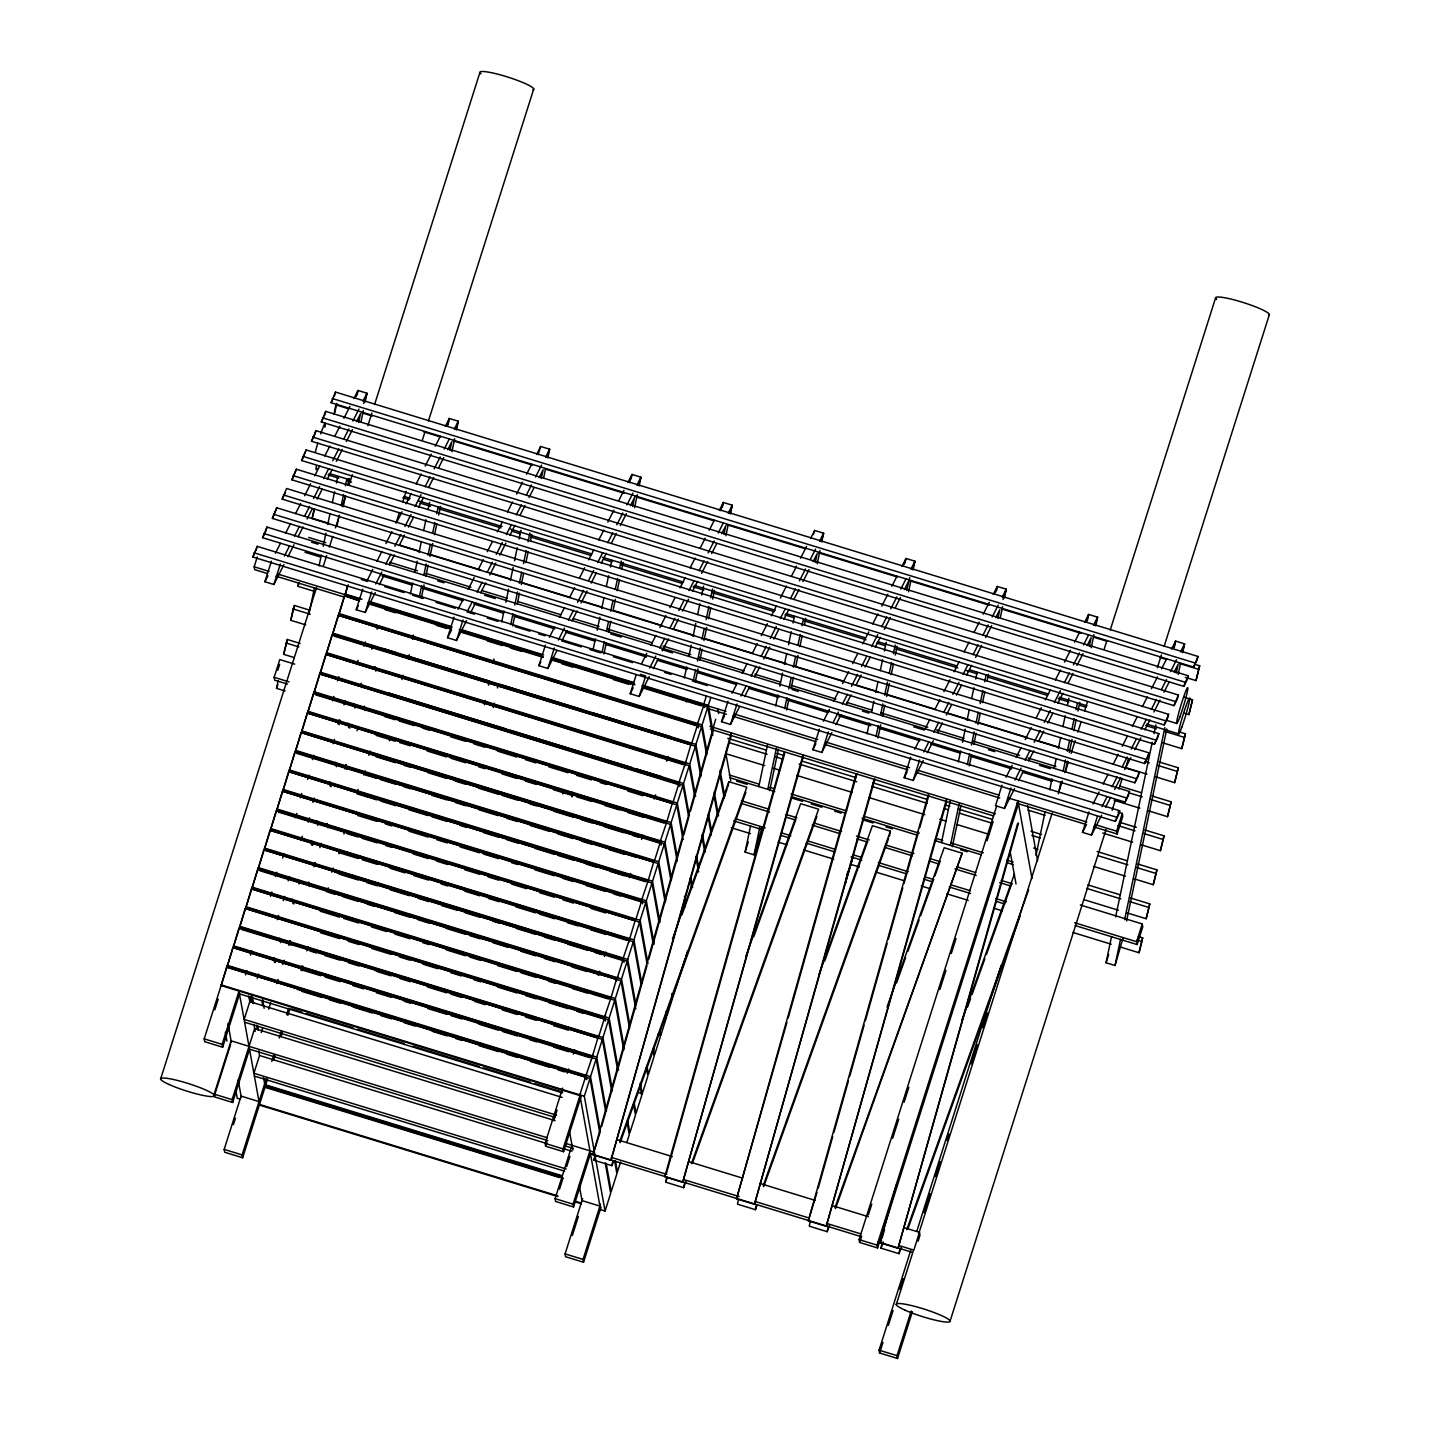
<?xml version="1.0" encoding="UTF-8"?>
<svg xmlns="http://www.w3.org/2000/svg" width="1430" height="1430" viewBox="0 0 1430 1430"><rect width="100%" height="100%" fill="white"/><g stroke="black" fill="none" stroke-linecap="round" stroke-linejoin="round"><path stroke-width="1.5" d="M613.399 1161.482L611.897 1165.682L593.951 1160.177L594.952 1155.047M611.897 1165.682L612.898 1160.552M727.888 786.84L728.889 781.71L746.818 787.197L619.655 1141.676M685.917 1181.394L683.665 1187.687L665.719 1182.181L666.72 1177.051M683.665 1187.687L684.666 1182.556M738.488 1199.055L737.505 1204.185L755.433 1209.691L756.935 1205.49M755.433 1209.691L756.434 1204.543M810.256 1221.059L809.273 1226.189L827.201 1231.695L829.472 1225.403M889.371 836.353L890.372 831.205L872.425 825.7L818.997 974.617M827.201 1231.695L828.202 1226.547M901.24 1247.389L898.987 1253.681L881.041 1248.193L882.024 1243.045M887.011 1007.113L944.193 847.704L962.14 853.21L835.495 1208.618M898.987 1253.681L899.971 1248.551M285.07 690.958L276.544 688.348L278.117 680.787M294.33 657.603L283.658 654.332L287.323 639.496L300.121 643.428M305.734 624.892L290.791 620.316L293.15 608.983L294.437 605.48L309.381 610.056M314.993 591.537L297.905 586.3L298.691 582.51M329.24 523.505L312.151 518.268L314.135 508.812M333.923 414.325L335.907 404.887L348.706 408.819M287.323 639.496L283.658 654.332M294.437 605.48L290.791 620.316M314.636 509.098L312.151 518.268M334.817 412.734L336.783 403.278M309.005 613.917L314.493 587.748M319.051 565.923L321.339 555.001M323.18 546.278L325.915 533.193M327.738 524.452L330.026 513.549M332.314 502.645L334.602 491.723M336.425 483L337.802 476.458M357.107 394.841L358.018 390.479L366.992 393.232L365.151 401.955M337.176 525.025L338.999 516.302M341.287 505.38L343.575 494.476M345.399 485.753L346.775 479.211M358.644 422.476L360.485 413.735L356.445 421.689M343.218 506.685L345.506 495.781M347.794 484.877L349.17 478.335M361.039 421.6L363.327 410.678M410.392 593.915L412.68 583.011M414.95 572.089L417.238 561.186M419.079 552.463L421.35 541.541M423.638 530.637L425.925 519.716M428.214 508.812L429.59 502.27M447.965 425.014L449.342 418.472L458.315 421.224L456.492 429.947M401.991 679.59L402.903 675.228M419.365 596.668L421.636 585.746M423.923 574.842L426.212 563.938M428.035 555.198L430.323 544.294M432.611 533.39L434.899 522.468M436.722 513.745L438.098 507.203M449.985 450.468L451.808 441.745L447.769 449.681M408.497 659.069L409.409 654.708M412.609 639.425L413.52 635.063M421.296 597.972L424.031 584.87M425.872 576.147L428.16 565.243M429.983 556.502L432.718 543.418M434.559 534.695L436.829 523.773M438.67 515.05L440.494 506.327M451.916 451.773L454.651 438.67M484.359 704.829L485.271 700.468M488.47 685.185L489.382 680.823M493.028 663.377L493.94 659.016M501.716 621.907L504.003 611.003M505.827 602.28L508.579 589.178M510.403 580.455L513.138 567.352M514.514 560.81L517.249 547.726M519.09 538.985L520.913 530.262M493.314 707.582L494.244 703.22M497.443 687.937L498.355 683.576M510.689 624.66L512.977 613.756M514.8 605.015L517.535 591.931M519.376 583.208L521.664 572.286M523.487 563.563L526.222 550.478M528.045 541.738L529.887 533.015M541.309 478.46L543.132 469.737L539.11 477.674M512.619 625.965L514.907 615.061M517.195 604.139L519.483 593.236M521.307 584.513L523.595 573.591M525.883 562.687L528.171 551.783M530.441 540.862L531.817 534.32M543.704 477.584L545.527 468.861M547.815 457.94L549.638 449.217L540.665 446.464L536.643 454.418M562.884 793.918L563.795 789.557M593.039 649.899L595.327 638.996M597.15 630.273L599.903 617.17M601.726 608.447L604.014 597.543M606.302 586.622L608.59 575.718M610.413 566.995L611.79 560.435M631.095 478.836L632.006 474.456L640.98 477.209L639.139 485.95M571.857 796.671L572.769 792.309M602.012 652.652L604.3 641.748M606.588 630.845L608.411 622.104M610.699 611.2L612.987 600.296M615.275 589.375L617.563 578.471M619.833 567.549L621.21 561.007M632.632 506.452L634.455 497.729L630.433 505.666M603.961 653.957L606.249 643.053M608.519 632.149L610.807 621.228M615.383 599.402L613.095 610.324L662.269 625.589M617.206 590.679L619.494 579.776M621.782 568.854L623.14 562.312M634.58 507.757L637.315 494.673M667.006 760.832L667.917 756.452L666.469 760.814M684.38 677.909L686.65 666.988M688.938 656.084L691.226 645.18M693.05 636.439L695.802 623.355M697.625 614.632L699.913 603.71M701.737 594.987L703.56 586.264M722.418 506.828L723.33 502.466L732.303 505.219L730.48 513.942M693.353 680.662L695.624 669.74M697.465 661.018L700.2 647.915M702.023 639.192L704.311 628.288M706.134 619.548L708.887 606.463M710.71 597.74L712.533 588.999M723.955 534.462L725.797 525.722L721.757 533.676M695.284 681.967L698.019 668.865M699.86 660.142L702.13 649.22M703.971 640.497L706.706 627.413M708.529 618.672L710.817 607.768M712.658 599.045L714.482 590.304M725.904 535.767L728.192 524.846M761.94 827.791L754.057 854.854L745.084 852.101L750.571 825.914M758.794 786.643L767.481 745.173M775.703 705.902L777.992 694.998M779.815 686.257L782.55 673.173M784.391 664.45L786.679 653.528M788.502 644.805L791.237 631.702M793.06 622.98L794.437 616.437M754.057 854.854L759.991 826.486M767.767 789.396L776.454 747.926M784.677 708.654L786.965 697.733M788.788 689.01L791.076 678.106M793.364 667.184L795.634 656.281M797.922 645.377L800.21 634.455M802.033 625.732L803.41 619.19M815.297 562.455L817.12 553.732L813.098 561.668M769.698 790.701L778.385 749.231M786.607 709.959L788.895 699.038M791.183 688.134L793.471 677.23M795.759 666.308L798.029 655.405M799.871 646.682L802.159 635.76M804.429 624.856L805.805 618.314M817.227 563.76L819.98 550.657M821.803 541.934L823.626 533.211L814.653 530.458L810.631 538.395M867.027 733.894L869.315 722.99M871.603 712.069L873.891 701.165M875.714 692.442L878.002 681.52M880.29 670.616L882.578 659.713M884.401 650.972L886.225 642.249M905.065 562.812L905.994 558.451L914.95 561.203L913.126 569.927M847.668 871.943L845.38 882.846L852.798 857.964M876 736.647L878.288 725.743M880.576 714.821L882.864 703.918M884.687 695.195L887.422 682.092M889.263 673.369L891.534 662.448M893.375 653.725L895.198 645.001M906.62 590.447L909.748 577.613M877.949 737.952L880.683 724.867M882.507 716.126L884.795 705.222M886.618 696.499L889.371 683.397M891.194 674.674L893.482 663.752M895.305 655.029L897.128 646.306M908.568 591.752L910.839 580.848M941.458 842.628L950.128 801.175M958.368 761.886L960.638 750.982M962.479 742.259L965.214 729.157M967.038 720.434L969.326 709.53M971.613 698.609L973.902 687.705M975.725 678.982L977.101 672.422M996.406 590.822L997.318 586.443L1006.291 589.196L1004.45 597.937M950.432 845.38L959.101 803.928M967.323 764.639L969.612 753.735M971.453 745.012L974.188 731.91M976.011 723.187L978.299 712.265M980.122 703.542L982.875 690.458M984.698 681.717L986.074 675.175M997.943 618.439L999.785 609.716L995.745 617.653M952.362 846.685L961.049 805.233M969.272 765.944L971.56 755.04M973.848 744.118L976.118 733.215M977.959 724.492L980.229 713.57M982.517 702.666L984.805 691.763M987.093 680.841L988.47 674.299M1000.339 617.563L1002.627 606.66M1035.981 855.355L1045.115 811.704M1049.692 789.896L1051.979 778.975M1054.267 768.071L1056.091 759.348M1058.379 748.426L1060.649 737.523M1062.937 726.601L1065.225 715.697M1067.513 704.793L1068.889 698.233M1087.265 620.995L1088.641 614.453L1097.614 617.188L1095.791 625.929M1058.665 792.631L1060.953 781.727M1063.223 770.824L1065.511 759.902M1067.352 751.179L1069.622 740.275M1071.91 729.354L1074.198 718.45M1076.021 709.727L1077.398 703.167M1089.285 646.432L1091.108 637.709L1087.086 645.645M1065.171 772.129L1067.459 761.207M1069.283 752.484L1072.017 739.399M1073.859 730.659L1076.129 719.755M1077.97 711.032L1079.793 702.291M1091.215 647.736L1093.968 634.652M1122.908 938.438L1115.025 965.5L1106.051 962.748L1111.539 936.579M1115.65 916.934L1152.223 742.367M1154.046 733.644L1155.869 724.903M1174.262 647.665L1175.639 641.105L1184.612 643.857L1182.771 652.598M1115.025 965.5L1120.512 939.313M1124.623 919.687L1164.842 727.655M1176.264 673.101L1178.088 664.378L1174.066 672.315M1126.572 920.992L1166.791 728.96M1178.213 674.406L1180.483 663.502M1119.797 946.839L1139.013 952.738L1142.677 937.901L1138.405 936.596M1126.929 912.823L1146.145 918.721L1149.792 903.885L1130.576 898.004M1134.044 878.807L1153.259 884.705L1156.924 869.869L1137.708 863.988M1141.176 844.79L1160.391 850.689L1164.038 835.853L1144.822 829.972M1148.29 810.774L1167.506 816.673L1171.17 801.837L1151.954 795.956M1155.422 776.758L1174.638 782.657L1178.284 767.821L1159.069 761.94M1162.536 742.742L1181.752 748.641L1185.416 733.804L1179.017 731.838M1184.612 713.32L1188.884 714.625L1192.531 699.788L1184.004 697.179M1185.327 677.337L1195.998 680.609L1199.663 665.772L1195.391 664.467M1142.677 937.901L1139.013 952.738M1149.792 903.885L1146.145 918.721M1156.924 869.869L1153.259 884.705M1164.038 835.853L1160.391 850.689M1171.17 801.837L1167.506 816.673M1178.284 767.821L1174.638 782.657M1185.416 733.804L1181.752 748.641M1192.531 699.788L1188.884 714.625M1199.663 665.772L1195.998 680.609M252.806 556.985L257.221 546.367L1119.69 810.756L1118.546 814.957L1115.275 821.374L252.806 556.985L255.255 552.177M256.059 550.568L257.221 546.367M262.584 537.698L266.999 527.08L1129.486 791.469L1128.324 795.67L1125.07 802.087L262.584 537.698L265.033 532.889M265.855 531.281L266.999 527.08M272.379 518.411L276.794 507.793L1139.263 772.182L1138.119 776.383L1134.848 782.8L272.379 518.411L276.794 507.793M282.157 499.124L286.572 488.506L1149.059 752.895L1147.897 757.096L1144.626 763.513L282.157 499.124L285.428 492.707M291.935 479.837L296.368 469.219L1158.836 733.608L1157.674 737.808L1154.421 744.226L291.935 479.837L296.368 469.219M301.73 460.549L306.145 449.932L1168.614 714.321L1167.47 718.521L1164.199 724.939L301.73 460.549L306.145 449.932M311.508 441.262L315.923 430.644L1178.409 695.034L1177.248 699.234L1173.994 705.651L311.508 441.262L313.957 436.454M314.779 434.845L315.923 430.644M321.303 421.975L325.718 411.357L1188.187 675.747L1187.043 679.947L1183.772 686.364L321.303 421.975L323.752 417.167M324.556 415.558L325.718 411.357M331.081 402.688L335.496 392.07L1197.983 656.442L1196.821 660.66L1193.567 667.077L331.081 402.688L332.707 399.471M334.352 396.271L335.496 392.07M1115.275 821.374L1119.69 810.756M1125.07 802.087L1129.486 791.469M1134.848 782.8L1139.263 772.182M1144.626 763.513L1149.059 752.895M1154.421 744.226L1158.836 733.608M1164.199 724.939L1168.614 714.321M1173.994 705.651L1178.409 695.034M1183.772 686.364L1188.187 675.747M1193.567 667.077L1197.983 656.442M731.427 734.984L610.932 1160.302L592.985 1154.796L715.661 719.183M599.867 1132.9L592.985 1154.796M601.69 1126.465L647.021 965.518M648.827 959.083L682.664 838.909M683.88 834.62L688.706 817.46M690.529 811.025L712.891 731.624M610.932 1160.302L731.177 733.268M784.409 751.912L664.753 1176.801L682.7 1182.306L803.195 756.988M666.201 1174.209L784.659 753.628M682.7 1182.306L802.963 755.272M874.981 778.975L754.468 1204.292L736.522 1198.805L856.177 773.916M786.929 1022.396L736.522 1198.805M788.145 1018.106L857.035 773.487M754.468 1204.292L874.123 779.422M946.749 800.979L826.236 1226.296L808.29 1220.809L928.553 793.775M816.995 1192.459L808.29 1220.809M818.21 1188.169L832.707 1136.671M833.922 1132.381L848.419 1080.883M849.635 1076.593L864.131 1025.096M865.347 1020.806L887.101 943.55M888.316 939.26L902.813 887.762M904.028 883.454L918.525 831.956M919.74 827.666L928.803 795.473M826.236 1226.296L946.499 799.281M1018.517 822.983L898.004 1248.301L880.058 1242.795L896.378 1184.862M882.131 1238.076L884.544 1229.496M898.004 1248.301L1017.66 823.43M267.481 573.555L254.683 569.641L254.165 566.798L257.293 556.931M283.927 564.635L273.863 584.495L264.89 581.742L271.396 561.221M273.863 584.495L280.369 563.974M356.07 396.628L358.018 390.479L353.979 398.416M287.466 684.094L274.649 680.179L274.149 677.337L279.78 659.57L294.723 664.146M277.778 670.312L279.654 664.378M363.738 403.475L366.992 393.232L362.952 401.169M160.607 1079.06L316.548 587.498M323.305 566.208L326.666 555.573M329.365 547.064L332.743 536.411M335.442 527.902L339.5 515.14M342.199 506.631L345.577 495.996M348.956 485.342L352.316 474.706M367.85 425.765L371.907 413.002M374.606 404.476L479.908 72.519M579.972 1095.577L221.114 985.556L226.619 967.091L589.964 1078.47L599.742 1132.614M586.157 1076.021L227.316 966.019L232.822 947.536L596.149 1058.915L605.551 1110.896M241.277 929.357L597.865 1038.001L592.36 1056.484L233.501 946.481L239.025 927.999L602.352 1039.378L611.754 1091.358M245.209 908.461L604.193 1019.161L598.562 1036.929L239.704 926.926L245.209 908.461L608.554 1019.84L617.563 1069.658M604.765 1017.391L245.906 907.389L251.412 888.906L614.757 1000.285L623.766 1050.103M259.885 870.727L616.473 979.371L610.968 997.854L252.109 887.833L257.615 869.369L620.96 980.748L629.558 1028.402M263.817 849.813L622.801 960.531L617.17 978.299L258.312 868.296L263.817 849.813L627.162 961.21L635.76 1008.847M623.355 958.761L264.514 848.759L270.02 830.276L633.365 941.655L641.176 984.966M278.475 812.097L635.063 920.741L629.558 939.206L270.699 829.203L276.222 810.739L639.55 922.118L646.986 963.266M282.407 791.183L641.391 901.901L635.76 919.669L276.902 809.666L282.407 791.183L645.752 902.562L653.188 943.729M641.963 900.131L283.104 790.129L288.61 771.646L651.955 883.025L658.998 922.01M297.082 753.467L653.671 862.111L648.165 880.576L289.307 770.573L294.812 752.109L658.158 863.488L665.2 902.473M301.015 732.553L659.999 843.271L654.368 861.039L295.51 751.036L301.015 732.553L664.36 843.932L671.01 880.755M660.553 841.484L301.712 731.481L307.218 713.016L670.563 824.395L677.212 861.218M315.673 694.837L672.261 803.463L666.755 821.946L307.897 711.943L313.42 693.461L676.748 804.84L683.022 839.499M319.605 673.923L678.589 784.641L672.958 802.409L314.1 692.406L319.605 673.923L682.95 785.302L688.438 815.618M679.161 782.854L320.302 672.851L325.808 654.386L689.153 765.765L694.64 796.081M334.28 636.189L690.869 744.833L685.363 763.316L326.505 653.313L332.01 634.831L695.355 746.21L700.825 776.544M338.213 615.293L697.197 726.011L691.566 743.779L332.707 633.758L338.213 615.293L701.558 726.672L706.635 754.826M697.769 724.224L338.91 614.221L344.416 595.738L359.359 600.332M345.113 594.683L347.49 586.068M239.507 994.065L222.651 1047.207L204.704 1041.701L204.204 1038.859L348.241 584.799M214.822 1009.812L218.2 999.195M375.25 592.628L365.186 612.487L356.213 609.734L362.719 589.214M222.651 1047.207L222.151 1044.365L238.989 991.24L259.027 1101.601L241.08 1096.095L224.17 1149.398L224.689 1152.24L242.635 1157.746L267.571 1079.096M250.465 955.097L251.805 950.861M275.4 876.465L276.759 872.211M300.354 797.833L301.694 793.578M312.491 759.58L313.831 755.326M337.426 680.93L338.785 676.694M245.585 974.938L246.925 970.684M270.52 896.306L271.879 892.052M282.657 858.054L283.998 853.799M295.474 817.674L296.814 813.42M307.611 779.404L308.952 775.167M332.546 700.772L333.887 696.517M365.186 612.487L371.693 591.966M547.851 1140.604L249.553 1049.173L232.643 1102.476L214.697 1096.971L214.178 1094.129L231.088 1040.825L547.35 1137.78M214.446 1095.559L230.641 1044.49M396.021 523.13L399.399 512.494M402.777 501.841L406.156 491.205M422.351 440.136L425.05 431.628M428.428 420.992L533.73 89.017M251.823 995.28L244.173 1019.411L556.52 1115.15M257.203 978.317L258.544 974.08M288.145 880.808L289.486 876.554M300.926 840.518L302.266 836.282M313.027 802.355L314.368 798.119M337.909 723.92L339.25 719.683M343.951 704.847L345.309 700.593M356.731 664.557L358.09 660.32M251.001 1002.359L252.341 998.122M277.223 919.669L278.564 915.432M283.265 900.596L284.624 896.36M308.147 822.161L309.506 817.906M333.029 743.707L334.388 739.471M339.089 724.635L340.429 720.398M363.971 646.199L365.311 641.963M232.643 1102.476L232.125 1099.634L254.665 1028.563L555.108 1120.655M447.393 424.621L449.342 418.472L445.32 426.408M261.261 1032.514L262.602 1028.259M268.661 1009.133L270.699 1002.752M276.759 983.625L278.099 979.389M282.818 964.499L284.177 960.245M288.896 945.373L290.236 941.119M313.831 866.741L315.19 862.487M319.909 847.615L321.25 843.36M344.844 768.983L346.203 764.728M356.982 730.712L358.34 726.476M233.447 1124.606L235.467 1118.242M455.705 429.429L458.315 421.224L454.293 429.161M242.635 1157.746L242.117 1154.904L266.391 1078.399M271.772 1061.4L273.809 1055.018M279.19 1038.019L281.209 1031.638M286.608 1014.639L288.628 1008.257M300.765 970.005L302.123 965.75M306.842 950.879L308.183 946.624M331.778 872.246L333.136 867.992M343.915 833.994L345.274 829.74M356.731 793.596L358.072 789.36M368.869 755.344L370.209 751.09M273.631 1059.97L274.989 1055.733M281.049 1036.607L282.407 1032.353M287.805 1015.354L289.825 1008.972M301.962 970.72L303.303 966.465M326.898 892.07L328.257 887.833M339.035 853.817L340.376 849.563M363.989 775.185L365.329 770.931M389.389 740.812L390.694 736.718M466.591 620.62L456.51 640.479L447.536 637.726L454.043 617.206M456.51 640.479L463.016 619.959M538.073 454.669L540.665 446.464M547.047 457.421L549.638 449.217L545.617 457.153M556.913 650.614L547.833 668.471L538.878 665.719L545.384 645.216M547.833 668.471L554.357 647.969M629.397 482.679L632.006 474.456L627.967 482.411M638.37 485.414L640.98 477.209L636.94 485.163M572.054 796.814L573.359 792.703M649.238 676.622L639.174 696.481L630.201 693.729L636.064 675.264M639.174 696.481L645.681 675.961L640.3 674.299M720.72 510.671L723.33 502.466L719.308 510.403M729.693 513.424L732.303 505.219L728.263 513.155M581.098 1096.453L563.563 1151.704L545.617 1146.199L545.116 1143.374L562.634 1088.105M567.352 1073.233L568.711 1068.979M573.43 1054.107L574.771 1049.852M598.366 975.475L599.724 971.22M604.443 956.348L605.784 952.094M629.379 877.716L630.737 873.462M641.516 839.446L642.874 835.209M654.332 799.066L655.673 794.812M545.617 1146.199L546.975 1141.962M553.714 1120.709L557.092 1110.073M706.331 696.07L703.828 703.971L704.472 707.51M563.563 1151.704L563.062 1148.88L580.58 1093.61M585.299 1078.738L586.658 1074.484M591.376 1059.612L592.717 1055.358M604.175 1019.233L605.534 1014.978M616.312 980.98L617.671 976.726M628.449 942.71L629.808 938.473M641.266 902.33L642.606 898.094M678.338 785.445L679.697 781.191M684.416 766.319L685.756 762.065M226.619 967.091L585.478 1077.094L579.829 1094.862L600.582 1209.655L605.069 1211.031L584.316 1096.238L589.964 1078.47M600.296 1130.844L590.519 1076.683L596.149 1058.915M606.499 1111.289L596.721 1057.145L602.352 1039.378M612.308 1089.589L602.924 1037.608L608.554 1019.84M618.511 1070.033L609.126 1018.053L614.757 1000.285M624.32 1048.333L615.329 998.515L620.96 980.748M629.736 1024.452L621.514 978.96L627.162 961.21M635.939 1004.915L627.716 959.423L633.365 941.655M641.748 983.197L633.919 939.885L639.55 922.118M647.951 963.659L640.122 920.33L645.752 902.562M654.154 944.104L646.324 900.793L651.955 883.025M659.963 922.404L652.527 881.255L658.158 863.488M665.754 900.686L658.712 861.7L664.36 843.932M671.564 878.985L664.914 842.163L670.563 824.395M677.373 857.267L671.117 822.608L676.748 804.84M683.183 835.567L677.32 803.07L682.95 785.302M689.385 816.012L683.522 783.533L689.153 765.765M695.588 796.474L689.725 763.977L695.355 746.21M701.397 774.756L695.909 744.44L701.558 726.672M707.207 753.056L702.112 724.885L707.761 707.117L643.464 687.419M713.016 731.338L708.315 705.348L710.817 697.447M861.075 1236.628L590.465 1153.67L573.555 1206.974L555.609 1201.468L555.09 1198.644L572 1145.341M559.505 1189.17L562.759 1178.928M566.673 1166.63L569.927 1156.37M739.56 706.599L730.498 724.474L721.524 721.721L728.031 701.201M573.555 1206.974L573.037 1204.149L589.947 1150.846M730.498 724.474L737.004 703.953M601.065 1206.992L583.547 1262.243L565.601 1256.738L565.082 1253.913L582.618 1198.662M572.34 1235.484L578.399 1216.358M583.547 1262.243L583.029 1259.419L600.564 1204.149M813.348 534.552L814.653 530.458M605.069 1211.031L610.699 1193.264L605.212 1162.93M620.584 1162.072L617.456 1171.939L615.508 1161.106M626.787 1142.516L629.289 1134.634L626.948 1121.638M639.264 1092.842L642.267 1093.753L647.897 1075.986L646.324 1067.334M657.872 1034.212L660.857 1035.123L666.505 1017.356L665.719 1013.03M673.262 996.031L678.893 978.263M679.465 976.493L685.095 958.726M685.667 956.956L687.544 951.021M821.034 541.416L823.626 533.211L819.605 541.148M745.084 852.101L748.337 841.841M831.903 732.607L821.821 752.466L812.848 749.713L819.372 729.193M821.821 752.466L828.327 731.946M904.028 564.6L905.994 558.451L901.955 566.387M912.358 569.408L914.95 561.203L910.928 569.14M923.226 760.599L913.162 780.458L904.189 777.706L910.696 757.203M913.162 780.458L919.669 759.938M995.369 592.61L997.318 586.443L993.278 594.397M1003.038 599.456L1006.291 589.196L1002.251 597.132M1002.019 785.195L995.512 805.716L1004.486 808.451L1014.549 788.609M1018.464 803.767L877.573 1247.961L859.627 1242.456L859.108 1239.631L996.638 806.055M859.627 1242.456L861.647 1236.092M868.385 1214.839L871.764 1204.203M892.66 1138.316L898.719 1119.189M904.118 1102.19L908.837 1087.318M939.85 989.542L945.927 970.416M951.308 953.417L956.027 938.545M987.04 840.769L993.117 821.642M1004.486 808.451L1010.992 787.948M877.573 1247.961L877.055 1245.119L1017.963 800.943L1031.977 878.503M1086.693 620.602L1088.641 614.453L1084.619 622.39M1095.005 625.411L1097.614 617.188L1093.592 625.142M912.376 1311.739L897.54 1358.5L879.593 1352.995L879.075 1350.17L910.767 1250.285M916.844 1231.141L1001.107 965.482M879.593 1352.995L882.971 1342.377M888.352 1325.378L893.071 1310.488M899.827 1289.234L903.188 1278.617M924.084 1212.729L930.161 1193.603M935.56 1176.604L940.279 1161.714M947.017 1140.461L949.037 1134.097M971.292 1063.956L977.351 1044.83M982.75 1027.83L987.469 1012.958M896.27 1304.571L913.144 1251.357M918.543 1234.34L1052.194 813.009M1058.272 793.847L1062.329 781.084M1065.028 772.575L1068.407 761.922M1071.106 753.413L1075.146 740.651M1077.845 732.142L1081.223 721.506M1084.601 710.853L1087.301 702.345M1104.175 649.149L1106.874 640.64M1110.252 629.986L1215.554 298.03M904.564 1227.78L919.472 1232.356L913.842 1250.124L898.916 1245.548M918.114 1241.115L919.99 1235.198L919.472 1232.356M897.54 1358.5L897.021 1355.658L911.178 1311.042M1101.547 815.279L1091.483 835.12L1082.51 832.367L1089.017 811.865M1091.483 835.12L1097.328 816.655M950.092 1321.07L1106.034 829.507M1112.111 810.345L1115.471 799.71M1118.85 789.074L1122.228 778.438M1125.607 767.785L1128.306 759.276M1157.335 667.774L1161.375 655.012M1164.074 646.503L1269.393 314.529M1173.673 647.272L1175.639 641.105L1171.599 649.059M1093.682 826.826L1117.152 834.03L1116.651 831.188L1122.282 813.42L1118.01 812.115M1117.152 834.03L1122.8 816.262L1122.282 813.42M1182.002 652.062L1184.612 643.857L1180.572 651.812M1106.051 962.748L1108.661 954.543M1075.217 925.585L1137.136 944.569L1136.618 941.727L1142.248 923.959L1080.347 904.976M1137.136 944.569L1142.767 926.801L1142.248 923.959M672.457 939.01L728.889 781.71M593.951 1160.177L595.452 1155.994M681.985 914.789L727.137 788.931M620.173 1142.606L745.834 792.345M745.727 956.813L800.657 803.714L818.604 809.201L691.441 1163.68M665.719 1182.181L667.238 1177.998M753.753 936.793L795.902 819.336M692.692 1162.519L816.852 816.441M824.77 960.888L867.67 841.323M763.209 1185.667L890.372 831.205M763.709 1186.614L888.62 838.445M896.556 982.893L905.583 957.725M907.836 951.433L919.115 919.955M920.634 915.772L933.415 880.111M934.916 875.911L940.189 861.235M834.977 1207.671L962.14 853.21M961.782 1020.716L1014.46 873.909M881.041 1248.193L883.293 1241.901M967.574 1006.988L970.577 998.587M972.078 994.404L984.877 958.744M986.378 954.543L1011.957 883.24M906.745 1229.675L1028.635 889.889M908.014 1228.513L1020.126 916.004M297.905 586.3L299.192 582.814M276.544 688.348L277.813 684.845M275.418 553.285L280.459 543.346M285.5 533.426L290.522 523.505M295.563 513.567L300.604 503.646M304.626 495.709L310.668 483.787M314.707 475.85L319.73 465.93M324.771 455.991L329.812 446.071M334.852 436.132L339.875 426.212M343.915 418.275L349.957 406.352M264.89 581.742L267.911 575.79M284.391 556.038L289.432 546.099M294.473 536.178L299.496 526.24M304.536 516.319L309.577 506.399M313.599 498.444L319.641 486.54M323.681 478.603L328.703 468.665M332.743 460.728L338.785 448.823M343.826 438.885L348.849 428.964M352.888 421.028L358.93 409.105M287.948 556.699L294.008 544.776M298.03 536.84L303.071 526.901M307.093 518.965L312.133 509.044M317.174 499.106L322.197 489.185M327.238 479.265L332.278 469.326M336.3 461.39L342.342 449.485M346.382 441.53L352.423 429.626M366.741 581.277L372.801 569.355M376.823 561.418L381.864 551.497M385.886 543.561L391.927 531.638M396.968 521.718L402.009 511.779M406.031 503.843L411.071 493.922M416.112 483.983L421.135 474.063M425.175 466.126L431.217 454.204M435.238 446.267L440.279 436.347M356.213 609.734L358.233 605.766M375.715 584.03L381.756 572.107M385.796 564.171L390.837 554.25M394.859 546.296L400.901 534.391M404.922 526.454L410.982 514.532M415.004 506.595L421.046 494.691M425.068 486.736L430.108 476.816M434.148 468.879L440.19 456.957M444.212 449.02L449.252 439.082M379.29 584.691L384.312 574.753M389.353 564.832L394.394 554.912M399.435 544.973L404.458 535.052M408.497 527.116L413.538 517.177M418.561 507.257L423.602 497.336M428.643 487.398L433.683 477.477M438.706 467.556L443.747 457.618M458.083 609.269L463.106 599.349M468.146 589.41L474.188 577.505M478.228 569.569L483.251 559.63M487.29 551.694L492.331 541.773M497.354 531.835L502.395 521.914M507.435 511.994L512.476 502.055M516.498 494.119L522.54 482.214M526.562 474.26L531.602 464.339M447.536 637.726L451.576 629.79M467.056 612.022L472.079 602.101M477.12 592.163L482.16 582.242M487.201 572.322L492.224 562.383M496.264 554.447L502.305 542.524M506.327 534.588L511.368 524.667M516.409 514.728L521.432 504.808M526.472 494.887L531.513 484.949M535.535 477.012L541.577 465.108M470.613 612.683L475.654 602.763M480.695 592.824L485.717 582.904M489.757 574.967L495.799 563.045M499.821 555.108L505.863 543.203M509.902 535.249L514.925 525.328M519.966 515.39L525.007 505.469M529.029 497.533L534.069 487.594M549.406 637.262L554.447 627.341M559.488 617.42L564.51 607.482M569.551 597.561L574.592 587.641M579.633 577.702L584.655 567.782M588.695 559.845L593.718 549.907M598.759 539.986L603.8 530.047M607.822 522.111L613.863 510.206M618.904 500.268L623.945 490.347M538.878 665.719L540.88 661.75M558.379 640.014L564.421 628.11M568.443 620.173L573.484 610.235M577.523 602.298L583.565 590.375M588.588 580.455L593.629 570.534M597.669 562.58L602.691 552.659M607.732 542.739L612.773 532.8M616.795 524.864L622.837 512.959M626.876 505.005L632.918 493.1M561.936 640.676L566.977 630.755M572.018 620.835L577.059 610.896M581.081 602.96L587.122 591.037M591.144 583.1L596.185 573.18M601.226 563.241L606.266 553.321M611.289 543.4L616.33 533.462M620.37 525.525L626.412 513.62M641.748 663.288L646.771 653.349M650.811 645.413L655.852 635.492M659.874 627.538L665.915 615.633M669.937 607.696L674.978 597.758M680.019 587.837L685.059 577.899M690.082 567.978L695.123 558.058M700.164 548.119L705.205 538.198M709.226 530.262L714.267 520.323M630.201 693.729L633.222 687.759M649.703 668.007L655.744 656.102M659.784 648.165L664.807 638.227M669.848 628.306L674.889 618.386M678.91 610.431L683.951 600.511M688.992 590.59L694.033 580.651M699.056 570.731L704.096 560.81M708.118 552.856L714.178 540.951M718.2 533.015L723.24 523.076M653.278 668.668L658.3 658.747M662.34 650.811L668.382 638.888M673.423 628.968L678.446 619.047M682.485 611.093L688.527 599.188M692.549 591.251L697.59 581.313M701.612 573.376L707.653 561.472M711.693 553.517L716.734 543.597M732.071 693.264L737.094 683.326M742.134 673.405L747.175 663.484M752.216 653.546L757.239 643.625M761.278 635.689L767.32 623.766M771.342 615.83L776.383 605.909M780.405 597.955L786.446 586.05M791.487 576.129L796.528 566.191M800.55 558.254L806.592 546.332M721.524 721.721L724.545 715.769M741.044 696.017L746.067 686.078M751.108 676.158L756.148 666.237M761.189 656.299L766.212 646.378M770.252 638.441L776.293 626.519M780.315 618.582L785.356 608.662M790.397 598.723L795.42 588.803M799.459 580.848L805.501 568.943M810.542 559.023L815.565 549.084M744.601 696.678L749.642 686.74M754.665 676.819L759.705 666.898M763.745 658.944L769.787 647.039M773.809 639.103L778.85 629.164M783.89 619.244L788.913 609.323M793.954 599.385L798.995 589.464M803.017 581.527L809.058 569.605M823.394 721.256L829.436 709.351M833.458 701.397L838.498 691.476M842.538 683.54L848.58 671.617M852.602 663.681L857.643 653.76M862.683 643.822L868.725 631.917M872.747 623.981L877.788 614.042M881.81 606.106L887.851 594.183M891.891 586.246L896.914 576.326M812.848 749.713L815.887 743.761M833.368 722.025L838.409 712.086M842.431 704.15L847.472 694.229M851.494 686.293L857.553 674.37M861.575 666.434L866.616 656.495M871.639 646.575L877.698 634.67M881.72 626.715L886.761 616.795M890.783 608.858L896.825 596.936M900.864 588.999L905.887 579.078M835.924 724.67L840.965 714.75M846.006 704.811L851.029 694.891M856.07 684.97L861.11 675.032M865.132 667.095L870.173 657.157M875.214 647.236L880.254 637.315M884.276 629.361L890.318 617.456M895.359 607.536L900.4 597.597M904.421 589.661L908.443 581.724M914.717 749.249L919.758 739.328M924.799 729.407L929.822 719.469M934.863 709.548L939.903 699.61M943.925 691.673L949.967 679.768M954.007 671.814L959.047 661.893M964.07 651.973L969.111 642.034M974.152 632.114L979.192 622.193M983.214 614.239L989.256 602.334M904.189 777.706L907.21 771.753M923.691 752.001L928.731 742.081M933.772 732.142L938.795 722.222M943.836 712.301L948.877 702.362M952.898 694.426L958.94 682.521M962.98 674.567L968.003 664.646M973.044 654.726L978.084 644.787M983.125 634.866L988.148 624.946M992.188 616.991L998.229 605.087M927.266 752.663L933.307 740.758M937.329 732.803L942.37 722.883M946.392 714.946L951.433 705.008M956.473 695.087L961.496 685.167M966.537 675.228L971.578 665.308M975.6 657.371L981.641 645.448M985.681 637.512L991.723 625.607M1006.059 777.259L1012.1 765.336M1016.122 757.4L1021.163 747.461M1025.185 739.525L1031.227 727.62M1036.267 717.681L1041.308 707.761M1045.33 699.824L1050.371 689.886M1055.412 679.965L1060.434 670.044M1064.474 662.09L1070.516 650.185M1074.538 642.249L1079.579 632.31M1015.014 779.994L1021.074 768.089M1025.096 760.152L1030.136 750.214M1034.158 742.277L1040.2 730.373M1044.24 722.418L1050.281 710.513M1054.303 702.577L1060.345 690.654M1064.385 682.718L1069.408 672.779M1073.447 664.843L1079.489 652.938M1083.511 644.984L1088.552 635.063M1018.589 780.655L1023.63 770.734M1028.653 760.814L1033.693 750.875M1038.734 740.955L1043.775 731.034M1047.797 723.08L1052.838 713.159M1057.86 703.238L1062.901 693.3M1067.942 683.379L1072.983 673.441M1077.005 665.504L1083.046 653.599M1093.038 803.91L1099.08 792.005M1103.12 784.069L1108.143 774.13M1113.184 764.21L1118.224 754.289M1122.246 746.335L1127.287 736.414M1132.328 726.494L1137.351 716.555M1142.391 706.635L1147.432 696.696M1151.454 688.76L1157.496 676.855M1161.535 668.9L1166.576 658.98M1082.51 832.367L1086.532 824.431M1102.012 806.663L1107.052 796.742M1112.075 786.804L1117.116 776.883M1122.157 766.963L1127.197 757.024M1131.219 749.088L1136.26 739.167M1141.301 729.229L1146.324 719.308M1151.365 709.387L1156.405 699.449M1161.446 689.528L1166.469 679.607M1170.509 671.653L1176.55 659.748M1105.569 807.324L1110.61 797.404M1114.649 789.467L1120.691 777.545M1124.713 769.608L1130.755 757.686M1134.777 749.749L1140.836 737.844M1144.858 729.89L1149.899 719.969M1153.921 712.033L1159.962 700.11M1164.002 692.174L1169.025 682.253M880.058 1242.795L881.524 1240.221M332.243 398.487L1194.711 662.876M361.522 412.734L372.193 416.005M423.423 431.717L440.512 436.954M453.31 440.869L532.3 465.09M545.116 469.022L624.106 493.225M634.777 496.496L713.767 520.717M726.583 524.649L805.573 548.852M818.371 552.784L897.361 577.005M910.177 580.92L989.167 605.14M1001.965 609.073L1080.955 633.275M1093.771 637.208L1106.588 641.123M1159.945 657.496L1166.362 659.462M1179.16 663.377L1198.376 669.276M322.447 417.775L1184.934 682.164M312.669 437.062L1175.138 701.451M1166.237 720.255L1176.908 723.526M302.892 456.349L1165.361 720.738M329.132 473.473L350.475 480.015M403.85 496.389L410.249 498.337M418.793 500.965L502.055 526.49M510.582 529.1L591.716 553.964M602.388 557.235L683.504 582.117M694.194 585.388L775.31 610.252M785.982 613.524L864.971 637.744M877.788 641.659L956.777 665.88M969.576 669.812L1048.565 694.015M1059.237 697.286L1086.997 705.794M1146.771 724.116L1178.803 733.93M328.06 474.885L338.731 478.156M347.276 480.766L351.548 482.071M402.777 497.783L409.177 499.749M419.848 503.02L430.537 506.292M439.064 508.901L500.983 527.885M511.654 531.156L520.198 533.783M530.87 537.054L590.644 555.376M603.46 559.291L611.986 561.919M620.531 564.528L682.45 583.512M693.121 586.783L703.792 590.054M712.337 592.681L774.238 611.647M784.909 614.918L793.453 617.546M804.125 620.817L866.044 639.8M876.715 643.071L885.259 645.681M895.931 648.952L957.832 667.935M966.376 670.545L977.048 673.816M987.719 677.087L1047.493 695.427M1058.182 698.698L1068.854 701.969M1079.525 705.24L1085.924 707.207M1145.698 725.528L1156.37 728.8M1164.914 731.409L1184.129 737.308M293.096 475.636L1155.583 740.025M283.319 494.923L1145.788 759.312M1144.983 761.493L1149.255 762.816M1157.8 765.425L1177.015 771.324M399.685 545.098L418.901 550.997M429.572 554.268L480.802 569.962M489.346 572.59L510.689 579.132M521.378 582.403L570.463 597.454M581.152 600.725L602.495 607.267M672.94 628.86L694.301 635.403M704.972 638.674L751.93 653.081M764.746 657.014L786.089 663.556M794.633 666.166L843.736 681.216M856.534 685.149L877.895 691.691M886.421 694.301L935.524 709.351M948.34 713.284L969.683 719.826M978.227 722.454L1027.33 737.505M1038.001 740.776L1059.344 747.318M1067.888 749.928L1072.16 751.25M1125.535 767.606L1146.878 774.148M273.523 514.21L1136.01 778.599M308.683 537.448L325.772 542.685M389.818 562.312L417.56 570.82M426.104 573.448L470.935 587.194M481.606 590.465L507.239 598.312M517.91 601.583L560.596 614.668M573.412 618.6L599.027 626.447M607.571 629.075L652.402 642.821M663.073 646.092L690.833 654.6M699.359 657.21L744.19 670.956M754.879 674.227L780.494 682.074M791.165 685.345L835.996 699.091M846.667 702.362L872.282 710.227M880.826 712.837L927.802 727.244M936.328 729.854L964.088 738.363M972.632 740.972L1019.59 755.38M1028.134 757.989L1055.894 766.498M1119.922 786.143L1141.283 792.685M311.669 542.256L318.086 544.222M437.634 580.866L444.033 582.832M484.591 595.255L495.281 598.526M610.556 633.865L621.228 637.137M661.786 649.577L672.457 652.849M792.023 689.492L798.423 691.459M862.469 711.103L868.868 713.052M913.699 726.798L924.37 730.069M988.416 749.713L994.833 751.662M1039.664 765.408L1050.335 768.679M1129.325 792.899L1142.123 796.832M1150.667 799.442L1169.883 805.34M263.746 533.497L1126.214 797.886M305.037 552.284L319.98 556.86M381.882 575.843L411.769 585.013M422.44 588.284L463.016 600.707M473.688 603.978L503.575 613.148M514.246 616.419L554.804 628.843M565.476 632.131L595.363 641.284M606.052 644.555L646.61 656.996M657.282 660.267L687.169 669.419M697.84 672.69L736.271 684.47M749.088 688.402L778.975 697.572M787.501 700.182L828.059 712.623M838.749 715.894L870.763 725.707M879.307 728.317L919.865 740.758M930.537 744.029L960.424 753.199M971.095 756.47L1011.671 768.893M1022.343 772.164L1052.23 781.334M1114.131 800.317L1139.764 808.165M361.29 579.472L367.707 581.438M384.795 586.675L404.011 592.574M412.555 595.184L423.244 598.455M436.061 602.388L455.276 608.286M468.093 612.219L474.51 614.185M487.326 618.1L497.998 621.389M515.086 626.626L530.047 631.202M538.592 633.83L544.991 635.796M562.079 641.033L581.313 646.914M589.857 649.542L600.529 652.813M613.345 656.745L632.578 662.626M664.61 672.457L671.028 674.424M692.388 680.966L707.332 685.56M253.968 552.784L1116.437 817.174M1121.352 822.768L1136.296 827.344M1117.92 825.611L1135.009 830.848M1143.553 833.458L1162.751 839.356M344.97 593.968L362.058 599.206M370.602 601.833L451.773 626.715M460.317 629.325L543.632 654.869M552.177 657.478L633.347 682.36M644.018 685.631L708.315 705.348M254.165 566.798L269.108 571.374M277.652 574.002L360.056 599.259M368.6 601.887L451.916 627.413M459.119 629.629L542.363 655.154M552.302 658.193L634.169 683.29M642.016 685.685L725.975 711.425M734.502 714.053L817.763 739.56M826.308 742.188L909.569 767.713M918.096 770.323L999.23 795.187M1007.989 797.886L1086.764 822.018M1095.291 824.645L1116.651 831.188M367.903 602.942L451.219 628.485M459.763 631.113L543.06 656.638M551.605 659.266L634.92 684.791M359.502 601.029L344.416 595.738M370.173 604.318L449.199 628.539M459.888 631.81L543.186 657.353M551.73 659.963L630.773 684.201M643.589 688.116L701.254 705.812M276.026 576.183L344.344 597.114M384.902 609.555L395.574 612.827M436.15 625.268L446.821 628.539M487.38 640.962L502.323 645.556M510.868 648.165L521.539 651.437M562.097 663.877L572.769 667.149M613.327 679.572L628.271 684.166M707.26 708.368L726.476 714.267M732.893 716.233L816.137 741.741M824.681 744.369L907.943 769.894M916.487 772.504L999.749 798.029M1016.819 803.267L1085.138 824.198M1028.027 810.113L1045.098 815.35M1102.745 833.011L1132.631 842.181M709.888 726.315L995.28 813.795M338.785 613.506L702.112 724.885M710.388 729.139L993.671 815.976M727.816 738.327L766.248 750.106M776.919 753.378L783.318 755.344M802.534 761.243L855.909 777.598M872.979 782.836L926.354 799.191M945.57 805.09L949.842 806.395M958.386 809.005L992.545 819.479M1030.958 831.259L1041.63 834.53M1097.15 851.547L1127.037 860.717M293.15 608.983L310.239 614.203M728.674 742.474L767.088 754.254M775.632 756.881L782.031 758.847M799.12 764.067L856.749 781.745M871.692 786.321L927.212 803.338M944.283 808.576L948.555 809.88M959.226 813.152L991.258 822.965M1031.817 835.406L1040.361 838.016M1097.99 855.694L1127.877 864.864M1136.421 867.474L1155.637 873.355M332.582 633.061L695.909 744.44M382.579 648.451L395.395 652.384M408.194 656.299L489.328 681.181M500 684.452L581.116 709.316M591.806 712.587L670.777 736.808M726.297 753.825L764.71 765.604M773.255 768.214L779.672 770.18M796.742 775.418L852.244 792.435M869.333 797.654L924.835 814.671M939.778 819.265L946.177 821.213M956.849 824.502L988.881 834.316M1033.711 848.062L1037.983 849.366M1093.485 866.383L1125.499 876.197M729.229 774.971L759.115 784.123M769.787 787.394L774.059 788.699M791.148 793.936L846.649 810.953M863.72 816.19L919.24 833.207M936.31 838.445L942.71 840.411M951.254 843.021L983.286 852.834M1006.756 860.038L1013.173 862.004M1087.89 884.902L1119.905 894.715M326.38 652.598L689.725 763.977M730.033 777.777L774.774 791.487M791.809 796.725L845.058 813.044M862.093 818.264L917.47 835.245M934.505 840.465L981.373 854.818M1006.917 862.665L1013.316 864.614M286.036 643L298.852 646.914M682.664 764.442L325.808 654.386M736.486 781.066L747.157 784.355M791.988 798.083L802.659 801.354M811.203 803.982L821.875 807.253M834.691 811.185L841.09 813.134M862.451 819.694L873.122 822.965M885.921 826.88L892.338 828.846M960.638 849.795L967.055 851.744M1086.603 888.405L1120.763 898.862M1129.289 901.49L1148.505 907.371M1084.226 899.738L1118.385 910.213M741.437 800.782L769.125 809.255M786.16 814.492L796.814 817.746M813.867 822.965L841.555 831.456M856.463 836.032L869.243 839.946M886.278 845.166L913.967 853.656M931.002 858.876L939.528 861.486M956.563 866.723L975.725 872.586M1001.286 880.433L1011.94 883.686M388.656 692.942L506.077 728.943M510.331 730.247L632.024 767.553M636.296 768.857L661.911 776.722M320.177 672.154L683.522 783.533M741.956 803.606L769.644 812.097M786.679 817.317L795.205 819.926M812.24 825.146L839.928 833.636M856.963 838.874L867.617 842.127M884.652 847.347L912.34 855.837M929.393 861.057L937.901 863.684M954.936 868.904L976.243 875.428M999.677 882.614L1010.313 885.867M1137.118 940.082L1141.39 941.387M274.149 677.337L289.092 681.913M735.27 818.693L765.157 827.863M782.228 833.1L790.772 835.71M807.843 840.947L835.603 849.456M852.691 854.693L861.218 857.303M878.306 862.54L908.193 871.71M925.264 876.948L933.808 879.557M950.879 884.795L970.094 890.675M995.709 898.541L1006.398 901.812M1074.699 922.743L1136.618 941.727M313.974 691.691L677.32 803.07M733.644 820.874L763.531 830.044M780.601 835.281L789.146 837.891M806.234 843.128L833.976 851.637M851.065 856.874L861.736 860.145M878.807 865.382L906.566 873.891M923.637 879.128L932.181 881.738M949.27 886.975L970.613 893.518M996.227 901.365L1004.772 903.992M382.811 713.999L656.227 797.815M384.384 716.43L395.055 719.701M399.328 721.006L414.289 725.6M422.833 728.21L429.232 730.176M450.593 736.736L465.554 741.312M474.099 743.94L484.77 747.211M497.586 751.125L516.82 757.024M525.364 759.652L536.036 762.923M548.852 766.855L568.085 772.736M576.63 775.364L591.573 779.94M600.117 782.568L606.534 784.534M627.895 791.076L642.839 795.652M731.266 827.738L750.464 833.619M778.224 842.127L786.768 844.755M803.839 849.992L833.726 859.144M850.814 864.381L859.341 867.009M876.429 872.229L904.171 880.737M921.26 885.974L929.804 888.602M946.875 893.839L968.217 900.382M993.85 908.229L1002.376 910.856M1072.84 932.449L1111.253 944.229M307.772 711.228L671.117 822.608M376.483 732.839L649.899 816.655M376.608 733.536L650.024 817.352M664.056 823.072L307.218 713.016M376.036 735.324L395.27 741.205M399.542 742.528L410.213 745.799M427.302 751.036L446.535 756.935M450.808 758.24L465.751 762.816M478.567 766.748L484.985 768.714M502.073 773.952L517.017 778.528M525.561 781.155L536.25 784.427M553.339 789.664L572.554 795.563M576.826 796.868L591.788 801.461M604.604 805.376L619.548 809.97M628.092 812.58L643.053 817.174M301.569 730.784L664.914 842.163M370.281 752.377L643.697 836.193M370.406 753.092L643.822 836.908M371.854 754.808L640.998 837.319M376.251 756.827L395.467 762.726M404.011 765.336L410.428 767.302M427.516 772.54L446.732 778.438M455.276 781.048L465.966 784.337M478.782 788.252L497.998 794.15M502.27 795.455L517.231 800.049M530.047 803.982L536.447 805.93M553.535 811.168L572.769 817.066M581.313 819.694L591.984 822.965M604.801 826.898L624.034 832.778M632.578 835.406L638.978 837.372M295.384 750.321L658.712 861.7M364.203 772.629L637.619 856.445M363.506 773.702L636.922 857.517M365.776 775.06L376.465 778.331M380.738 779.654L395.681 784.23M404.225 786.858L410.642 788.806M432.003 795.366L446.947 799.942M455.491 802.57L466.18 805.841M478.996 809.773L498.212 815.654M506.756 818.282L517.446 821.553M530.262 825.485L549.477 831.366M558.022 833.994L572.983 838.57M581.527 841.198L592.199 844.469M609.287 849.706L624.249 854.3M289.182 769.858L652.527 881.255M358.001 792.184L631.417 875.982M357.321 793.239L630.719 877.055M645.466 881.702L288.61 771.646M357.446 793.954L376.662 799.853M380.934 801.158L395.896 805.734M408.712 809.666L427.928 815.565M432.2 816.87L447.161 821.446M459.977 825.378L466.377 827.344M483.465 832.582L498.426 837.176M506.971 839.785L517.642 843.057M534.731 848.294L553.964 854.193M558.236 855.498L573.18 860.091M585.996 864.024L596.685 867.295M609.502 871.21L624.445 875.803M282.979 789.414L646.324 900.793M351.798 811.722L625.214 895.538M357.643 815.457L376.877 821.356M385.421 823.966L391.82 825.932M408.909 831.17L428.142 837.068M436.686 839.696L447.358 842.967M460.174 846.9L479.408 852.78M483.68 854.085L498.623 858.679M511.44 862.612L517.857 864.578M534.945 869.815L554.161 875.696M562.705 878.324L573.394 881.595M586.211 885.528L605.426 891.408M613.971 894.036L620.388 896.002M276.776 808.951L640.122 920.33M345.613 831.259L619.029 915.075M347.186 833.69L357.858 836.961M362.13 838.284L377.091 842.86M385.635 845.488L392.034 847.454M413.395 853.996L428.356 858.572M436.901 861.2L447.572 864.471M464.661 869.708L479.622 874.284M488.166 876.912L498.838 880.183M511.654 884.115L526.615 888.691M539.432 892.624L554.375 897.218M562.92 899.827L573.591 903.099M590.679 908.336L605.641 912.93M270.574 828.506L633.919 939.885M339.285 850.099L612.683 933.915M339.411 850.814L612.827 934.63M626.858 940.332L270.02 830.276M338.839 852.584L358.072 858.483M362.344 859.788L377.288 864.364M390.104 868.296L405.065 872.89M413.61 875.5L428.553 880.094M441.37 884.008L447.787 885.974M464.875 891.212L479.819 895.806M488.363 898.415L499.052 901.687M516.141 906.942L535.356 912.823M539.628 914.128L554.59 918.721M567.406 922.654L578.077 925.925M590.894 929.858L605.855 934.433M264.371 848.044L627.716 959.423M333.083 869.637L606.499 953.452M333.208 870.352L606.624 954.168M334.656 872.068L603.8 954.579M339.053 874.088L358.269 879.986M366.813 882.614L377.502 885.885M390.319 889.818L409.534 895.698M418.078 898.326L428.768 901.597M441.584 905.53L456.528 910.106M465.072 912.733L480.033 917.309M492.85 921.242L499.249 923.208M516.337 928.445L535.571 934.326M544.115 936.954L554.786 940.225M567.603 944.158L586.836 950.056M595.38 952.666L601.78 954.632M258.187 867.581L621.514 978.96M327.005 889.889L600.421 973.705M326.308 890.962L599.724 974.777M328.578 892.32L334.995 894.286M343.54 896.914L358.483 901.49M367.027 904.118L373.445 906.084M394.805 912.626L409.749 917.202M418.293 919.83L428.982 923.101M446.071 928.338L465.286 934.237M469.558 935.542L480.23 938.813M493.046 942.745L508.007 947.339M520.824 951.254L535.767 955.848M544.312 958.458L555.001 961.729M572.089 966.984L587.033 971.56M251.984 887.136L615.329 998.515M320.803 909.444L594.219 993.26M608.268 998.962L251.412 888.906M320.249 911.214L339.464 917.113M343.736 918.418L358.698 923.011M371.514 926.926L386.457 931.52M395.002 934.13L409.963 938.723M422.78 942.656L429.179 944.604M446.267 949.86L465.501 955.74M469.773 957.045L480.444 960.334M497.533 965.572L516.766 971.453M521.038 972.775L535.982 977.351M548.798 981.284L555.215 983.25M572.304 988.488L587.247 993.063M245.781 906.674L609.126 1018.053M314.6 928.982L588.016 1012.798M320.445 932.735L339.679 938.616M348.223 941.244L358.894 944.515M371.711 948.448L390.944 954.328M399.488 956.956L410.16 960.227M422.976 964.16L437.938 968.736M450.754 972.668L461.425 975.939M474.242 979.872L480.659 981.838M497.747 987.075L516.963 992.974M525.507 995.584L536.196 998.855M549.013 1002.788L568.228 1008.686M576.773 1011.296L583.19 1013.262M239.579 926.229L602.924 1037.608M308.272 947.822L581.688 1031.638M308.415 948.537L581.813 1032.335M309.988 950.968L316.387 952.934M324.932 955.544L339.893 960.12M348.437 962.748L359.109 966.019M376.197 971.256L391.159 975.85M399.685 978.46L410.374 981.731M427.463 986.968L446.678 992.867M450.951 994.172L461.64 997.461M474.456 1001.375L485.127 1004.646M502.216 1009.902L517.177 1014.478M525.722 1017.088L536.393 1020.377M553.481 1025.614L568.443 1030.19M233.376 945.766L596.721 1057.145M302.088 967.359L575.486 1051.175M302.213 968.074L575.629 1051.89M589.661 1057.61L232.822 947.536M301.641 969.844L320.874 975.743M325.146 977.048L340.09 981.641M352.906 985.574L363.595 988.845M376.412 992.778L391.355 997.354M404.172 1001.286L410.589 1003.252M427.677 1008.49L446.893 1014.371M451.165 1015.693L461.854 1018.964M478.943 1024.202L498.158 1030.101M502.43 1031.405L517.392 1035.981M530.208 1039.914L536.607 1041.88M553.696 1047.118L568.657 1051.694M227.173 965.304L590.519 1076.683M296.01 987.612L569.426 1071.428M297.458 989.346L566.602 1071.839M301.855 991.365L321.071 997.246M329.615 999.874L340.304 1003.145M353.121 1007.077L372.336 1012.976M380.881 1015.586L391.57 1018.857M404.386 1022.79L415.058 1026.061M432.146 1031.298L447.107 1035.892M455.652 1038.502L462.051 1040.468M479.139 1045.705L498.373 1051.604M506.917 1054.214L517.589 1057.485M530.405 1061.418L549.638 1067.316M558.183 1069.944L564.582 1071.892M220.989 984.859L584.316 1096.238M291.255 1008.883L301.927 1012.154M306.199 1013.477L353.192 1027.866M357.464 1029.189L404.458 1043.596M413.002 1046.206L479.229 1066.512M483.501 1067.817L530.494 1082.224M534.766 1083.529L560.399 1091.394M239.561 993.904L562.526 1092.895L562.026 1090.071M249.803 1001.644L562.151 1097.382M244.691 1022.236L554.912 1117.331M616.902 1139.603L672.297 1156.584M689.349 1161.821L742.617 1178.141M759.67 1183.361L815.064 1200.36M832.117 1205.579L868.332 1216.68M566.53 1143.66L594.219 1152.151M611.271 1157.37L666.666 1174.352M683.719 1179.589L739.113 1196.57M756.166 1201.79L809.434 1218.11M826.469 1223.347L860.574 1233.786M564.904 1145.841L573.43 1148.451M878.127 1241.848L912.215 1252.305M546.385 1143.428L259.545 1055.501L253.897 1073.269L566.244 1169.007M563.384 1148.63L571.893 1151.239M204.204 1038.859L222.151 1044.365M545.116 1143.374L563.062 1148.88M859.108 1239.631L877.055 1245.119M254.415 1076.093L564.635 1171.188M264.89 1084.637L561.793 1175.657M265.015 1085.334L561.919 1176.354M264.318 1086.407L563.366 1178.088M264.443 1087.122L559.219 1177.48M599.939 1206.116L581.992 1200.61L579.222 1185.22M258.687 1104.175L557.736 1195.855M574.824 1201.093L581.224 1203.041M240.222 1099.187L237.237 1098.276L235.646 1089.481M258.812 1104.889L557.861 1196.553M574.949 1201.79L581.349 1203.756M214.178 1094.129L232.125 1099.634M555.09 1198.644L573.037 1204.149M224.17 1149.398L242.117 1154.904M565.082 1253.913L583.029 1259.419M879.075 1350.17L897.021 1355.658M1027.687 805.787L1037.608 860.735M1010.063 851.029L1016.015 883.99M717.86 709.244L718.647 713.57M725.689 752.555L730.784 780.709M720.059 770.323L724.76 796.313M707.761 707.117L712.837 735.288M719.88 774.274L724.188 798.101M703.399 706.456L697.625 723.526L698.412 727.852M714.249 792.041L718.557 815.869M714.071 795.974L717.592 815.475M708.44 813.742L711.568 831.08M707.886 815.529L711.407 835.013M686.025 699.181L686.525 702.023M702.63 835.46L705.365 850.618M701.683 835.066L704.811 852.387M684.791 765.086L679.036 782.156L679.822 786.482M696.428 854.997L698.787 867.992M695.874 856.784L698.609 871.943M690.619 876.715L692.585 887.547M690.064 878.485L691.62 887.154M684.416 896.253L685.596 902.759M684.255 900.203L685.435 906.692M666.201 823.734L660.428 840.786L661.214 845.112M671.921 993.492L672.69 997.818L667.059 1015.586L666.273 1011.26M647.593 882.364L641.838 899.416L642.624 903.742M660.07 1030.798L660.857 1035.123M659.516 1032.567L660.303 1036.911L654.654 1054.679L653.492 1048.172M652.92 1049.96L654.1 1056.448L648.469 1074.216L646.896 1065.547M629.003 940.994L623.23 958.046L624.016 962.39M640.3 1082.939L642.267 1093.753M639.746 1084.709L641.695 1095.541L636.064 1113.309L634.098 1102.476M633.544 1104.246L635.492 1115.078L629.861 1132.846L627.52 1119.851M610.396 999.624L604.64 1016.676L605.426 1021.02M614.543 1160.713L616.902 1173.708L611.254 1191.476L606.177 1163.323M591.806 1058.254L586.032 1075.324L586.818 1079.65M569.676 1132.471L572.858 1150.06M376.34 624.803L377.145 629.2M371.103 644.769L371.907 649.166M375.071 666.755L375.876 671.153M361.111 683.236L361.897 687.633M364.364 706.134L365.151 710.531M354.193 703.703L354.98 708.1M348.956 723.669L349.742 728.067M347.991 723.24L348.777 727.638M345.756 764.764L346.56 769.161M335.585 762.333L336.39 766.73M330.348 782.299L331.134 786.697M329.383 781.87L330.187 786.268M327.166 823.412L327.953 827.809M316.995 820.963L317.782 825.36M311.758 840.929L312.544 845.327M310.793 840.518L311.579 844.916M308.558 882.042L309.363 886.439M298.387 879.593L299.192 883.99M293.15 899.559L293.937 903.957M292.185 899.148L292.989 903.546M289.968 940.672L290.755 945.069M279.797 938.223L280.584 942.62M274.542 958.189L275.346 962.587M273.595 957.778L274.381 962.175M262.548 999.481L264.139 1008.275M261.976 1001.268L262.78 1005.665M252.377 997.05L253.575 1003.646M257.543 1025.632L258.33 1030.029M251.412 996.621L252.609 1003.217M256.578 1025.203L257.382 1029.6M248.766 995.906L249.964 1002.502M253.932 1024.488L255.184 1031.405M258.705 1050.871L259.491 1055.269M263.46 1077.237L264.657 1083.833M227.978 1023.558L231.392 1042.488M238.149 1079.865L241.33 1097.454M225.314 1032.317L226.905 1041.112M481.016 73.895A28.225 3.825 17.6 0 1 506.059 76.523A28.225 3.825 17.6 0 1 533.015 89.84M1216.68 299.406A28.225 3.825 17.6 0 1 1241.705 302.034A28.225 3.825 17.6 0 1 1268.66 315.351M317.013 468.45A18.822 1.341 -73 0 1 316.495 465.626M325.325 424.817A18.822 1.341 -73 0 1 324.896 427.284M315.404 451.808A18.822 1.341 -73 0 1 317.8 443.103M320.713 433.916A18.822 1.341 -73 0 1 325.379 423.477M169.044 1084.476A28.225 3.825 17.6 0 0 213.731 1096.381A28.225 3.825 17.6 0 0 179.822 1081.062A28.225 3.825 17.6 0 0 169.044 1084.476M904.69 1309.987A28.225 3.825 17.6 0 0 949.377 1321.874A28.225 3.825 17.6 0 0 915.468 1306.573A28.225 3.825 17.6 0 0 904.69 1309.987M1181.734 727.387A18.822 1.341 -73 0 0 1189.742 698.269A18.822 1.341 -73 0 0 1180.84 722.472A18.822 1.341 -73 0 0 1181.734 727.387M1179.857 716.966A18.822 1.341 -73 0 0 1187.865 687.866A18.822 1.341 -73 0 0 1178.964 712.069A18.822 1.341 -73 0 0 1179.857 716.966"/></g></svg>
